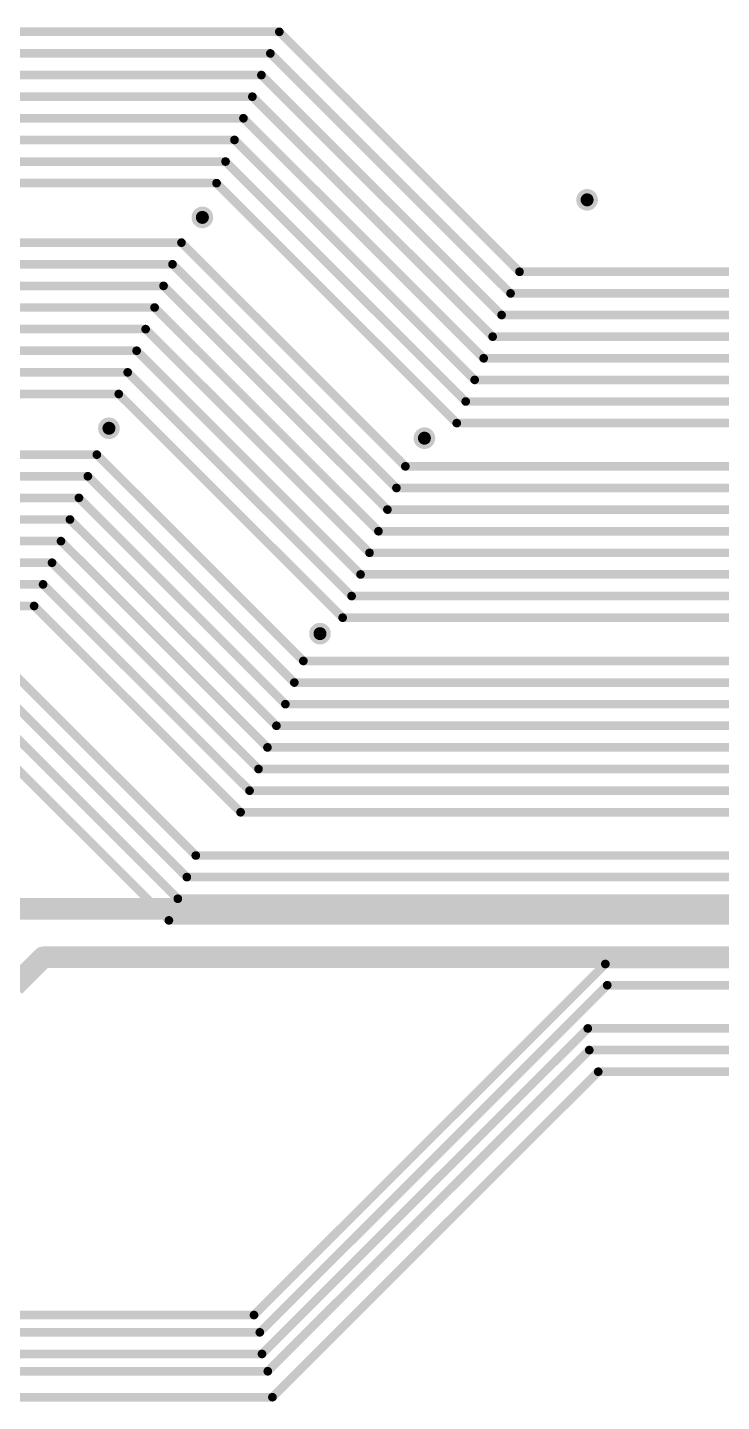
# Model space of a CAD drawing. Extents: x 244 to 457, y 184 to 319.
# Drawn here: x 369.75 to 385.78, y 235.1 to 266.88 of the extents above; entities that cross this region are included whole.
import ezdxf

# ---------------------------------------------------------------- set-up
doc = ezdxf.new("R2010")
doc.units = 0
for name, color, linetype in [('BOTTOMLAYER', 5, 'CONTINUOUS'), ('MULTILAYER', 9, 'CONTINUOUS'), ('TOPLAYER', 1, 'CONTINUOUS'), ('VIAHOLELAYER', 16, 'CONTINUOUS')]:
    doc.layers.add(name, color=color, linetype=linetype)

msp = doc.modelspace()

# ---------------------------------------------------------------- linework, layer by layer
at = {"layer": 'BOTTOMLAYER', "const_width": 0.25}
for points in [[(382.554, 262.892, 1), (382.804, 262.892, 1)], [(373.664, 262.486, 1), (373.914, 262.486, 1)], [(371.505, 257.609, 1), (371.755, 257.609, 1)], [(378.795, 257.38, 1), (379.045, 257.38, 1)], [(376.382, 252.859, 1), (376.632, 252.859, 1)], [(369.989, 245.374, 1), (370.239, 245.374, 1)], [(369.989, 245.374, 1), (370.239, 245.374, 1)]]:
    msp.add_lwpolyline(points, format="xyb", close=True, dxfattribs=at)
at = {"layer": 'BOTTOMLAYER', "const_width": 0.5}
for points in [[(369.135, 246.495), (388.43, 246.495)], [(369.446, 244.706), (370.114, 245.374)], [(370.114, 245.374), (389.011, 245.374)]]:
    msp.add_lwpolyline(points, dxfattribs=at)
at = {"layer": 'MULTILAYER', "const_width": 0.25}
for points in [[(382.554, 262.892, 1), (382.804, 262.892, 1)], [(373.664, 262.486, 1), (373.914, 262.486, 1)], [(371.505, 257.609, 1), (371.755, 257.609, 1)], [(378.795, 257.38, 1), (379.045, 257.38, 1)], [(376.382, 252.859, 1), (376.632, 252.859, 1)]]:
    msp.add_lwpolyline(points, format="xyb", close=True, dxfattribs=at)
at = {"layer": 'TOPLAYER', "const_width": 0.2}
for points in [[(355.069, 266.778), (375.567, 266.778)], [(375.567, 266.778), (381.117, 261.228)], [(355.276, 266.278), (375.36, 266.278)], [(375.36, 266.278), (380.91, 260.728)], [(355.483, 265.778), (375.153, 265.778)], [(375.153, 265.778), (380.703, 260.228)], [(355.69, 265.278), (374.945, 265.278)], [(374.945, 265.278), (380.496, 259.728)], [(355.897, 264.778), (374.738, 264.778)], [(374.738, 264.778), (380.289, 259.228)], [(356.105, 264.278), (374.531, 264.278)], [(374.531, 264.278), (380.081, 258.728)], [(356.312, 263.778), (374.324, 263.778)], [(374.324, 263.778), (379.874, 258.228)], [(356.519, 263.278), (374.117, 263.278)], [(374.117, 263.278), (379.667, 257.728)], [(357.253, 261.902), (373.306, 261.902)], [(373.306, 261.902), (378.48, 256.728)], [(357.46, 261.402), (373.099, 261.402)], [(373.099, 261.402), (378.273, 256.228)], [(381.117, 261.228), (409.044, 261.228)], [(357.668, 260.902), (372.892, 260.902)], [(372.892, 260.902), (378.065, 255.728)], [(380.91, 260.728), (409.044, 260.728)], [(357.875, 260.402), (372.685, 260.402)], [(372.685, 260.402), (377.858, 255.228)], [(380.703, 260.228), (409.044, 260.228)], [(358.082, 259.902), (372.478, 259.902)], [(372.478, 259.902), (377.651, 254.728)], [(380.496, 259.728), (409.044, 259.728)], [(358.289, 259.402), (372.271, 259.402)], [(372.271, 259.402), (377.444, 254.228)], [(380.289, 259.228), (409.044, 259.228)], [(358.496, 258.902), (372.064, 258.902)], [(372.064, 258.902), (377.237, 253.728)], [(380.081, 258.728), (409.044, 258.728)], [(358.703, 258.402), (371.857, 258.402)], [(371.857, 258.402), (377.03, 253.228)], [(379.874, 258.228), (409.044, 258.228)], [(379.667, 257.728), (409.044, 257.728)], [(359.72, 256.999), (371.35, 256.999)], [(371.35, 256.999), (376.122, 252.228)], [(378.48, 256.728), (409.044, 256.728)], [(359.927, 256.499), (371.143, 256.499)], [(371.143, 256.499), (375.914, 251.728)], [(378.273, 256.228), (409.044, 256.228)], [(360.134, 255.999), (370.936, 255.999)], [(370.936, 255.999), (375.707, 251.228)], [(378.065, 255.728), (409.044, 255.728)], [(360.342, 255.499), (370.729, 255.499)], [(370.729, 255.499), (375.5, 250.728)], [(377.858, 255.228), (409.044, 255.228)], [(360.549, 254.999), (370.522, 254.999)], [(370.522, 254.999), (375.293, 250.228)], [(360.756, 254.499), (370.315, 254.499)], [(370.315, 254.499), (375.086, 249.728)], [(377.651, 254.728), (409.044, 254.728)], [(377.444, 254.228), (409.044, 254.228)], [(360.963, 253.999), (370.108, 253.999)], [(370.108, 253.999), (374.879, 249.228)], [(361.17, 253.499), (369.901, 253.499)], [(369.901, 253.499), (374.672, 248.728)], [(377.237, 253.728), (409.044, 253.728)], [(377.03, 253.228), (409.044, 253.228)], [(369.115, 252.25), (373.637, 247.728)], [(376.122, 252.228), (409.044, 252.228)], [(368.908, 251.75), (373.43, 247.228)], [(375.914, 251.728), (409.044, 251.728)], [(368.701, 251.25), (373.222, 246.728)], [(375.707, 251.228), (409.044, 251.228)], [(368.494, 250.75), (373.015, 246.228)], [(375.5, 250.728), (409.044, 250.728)], [(375.293, 250.228), (409.044, 250.228)], [(375.086, 249.728), (409.044, 249.728)], [(374.879, 249.228), (409.044, 249.228)], [(374.672, 248.728), (409.044, 248.728)], [(373.637, 247.728), (409.044, 247.728)], [(373.43, 247.228), (409.044, 247.228)], [(373.222, 246.728), (409.044, 246.728)], [(373.015, 246.228), (409.044, 246.228)], [(374.982, 237.1), (383.101, 245.219)], [(383.101, 245.219), (413.24, 245.219)], [(375.116, 236.7), (383.144, 244.728)], [(383.144, 244.728), (409.044, 244.728)], [(375.167, 236.2), (382.695, 243.728)], [(382.695, 243.728), (409.044, 243.728)], [(375.301, 235.8), (382.729, 243.228)], [(382.729, 243.228), (409.044, 243.228)], [(375.408, 235.2), (382.936, 242.728)], [(382.936, 242.728), (409.044, 242.728)], [(328.283, 237.1), (374.982, 237.1)], [(328.023, 236.7), (375.116, 236.7)], [(327.837, 236.2), (375.167, 236.2)], [(327.526, 235.8), (375.301, 235.8)], [(343.156, 235.2), (375.408, 235.2)]]:
    msp.add_lwpolyline(points, dxfattribs=at)
at = {"layer": 'TOPLAYER'}
for points, const_width in [([(375.517, 266.778, 1), (375.617, 266.778, 1)], 0.1), ([(375.517, 266.778, 1), (375.617, 266.778, 1)], 0.1), ([(375.31, 266.278, 1), (375.41, 266.278, 1)], 0.1), ([(375.31, 266.278, 1), (375.41, 266.278, 1)], 0.1), ([(375.103, 265.778, 1), (375.203, 265.778, 1)], 0.1), ([(375.103, 265.778, 1), (375.203, 265.778, 1)], 0.1), ([(374.895, 265.278, 1), (374.995, 265.278, 1)], 0.1), ([(374.895, 265.278, 1), (374.995, 265.278, 1)], 0.1), ([(374.688, 264.778, 1), (374.788, 264.778, 1)], 0.1), ([(374.688, 264.778, 1), (374.788, 264.778, 1)], 0.1), ([(374.481, 264.278, 1), (374.581, 264.278, 1)], 0.1), ([(374.481, 264.278, 1), (374.581, 264.278, 1)], 0.1), ([(374.274, 263.778, 1), (374.374, 263.778, 1)], 0.1), ([(374.274, 263.778, 1), (374.374, 263.778, 1)], 0.1), ([(374.067, 263.278, 1), (374.167, 263.278, 1)], 0.1), ([(374.067, 263.278, 1), (374.167, 263.278, 1)], 0.1), ([(382.554, 262.892, 1), (382.804, 262.892, 1)], 0.25), ([(373.664, 262.486, 1), (373.914, 262.486, 1)], 0.25), ([(373.256, 261.902, 1), (373.356, 261.902, 1)], 0.1), ([(373.256, 261.902, 1), (373.356, 261.902, 1)], 0.1), ([(373.049, 261.402, 1), (373.149, 261.402, 1)], 0.1), ([(373.049, 261.402, 1), (373.149, 261.402, 1)], 0.1), ([(381.067, 261.228, 1), (381.167, 261.228, 1)], 0.1), ([(381.067, 261.228, 1), (381.167, 261.228, 1)], 0.1), ([(372.842, 260.902, 1), (372.942, 260.902, 1)], 0.1), ([(372.842, 260.902, 1), (372.942, 260.902, 1)], 0.1), ([(380.86, 260.728, 1), (380.96, 260.728, 1)], 0.1), ([(380.86, 260.728, 1), (380.96, 260.728, 1)], 0.1), ([(372.635, 260.402, 1), (372.735, 260.402, 1)], 0.1), ([(372.635, 260.402, 1), (372.735, 260.402, 1)], 0.1), ([(380.653, 260.228, 1), (380.753, 260.228, 1)], 0.1), ([(380.653, 260.228, 1), (380.753, 260.228, 1)], 0.1), ([(372.428, 259.902, 1), (372.528, 259.902, 1)], 0.1), ([(372.428, 259.902, 1), (372.528, 259.902, 1)], 0.1), ([(380.446, 259.728, 1), (380.546, 259.728, 1)], 0.1), ([(380.446, 259.728, 1), (380.546, 259.728, 1)], 0.1), ([(372.221, 259.402, 1), (372.321, 259.402, 1)], 0.1), ([(372.221, 259.402, 1), (372.321, 259.402, 1)], 0.1), ([(380.239, 259.228, 1), (380.339, 259.228, 1)], 0.1), ([(380.239, 259.228, 1), (380.339, 259.228, 1)], 0.1), ([(372.014, 258.902, 1), (372.114, 258.902, 1)], 0.1), ([(372.014, 258.902, 1), (372.114, 258.902, 1)], 0.1), ([(380.031, 258.728, 1), (380.131, 258.728, 1)], 0.1), ([(380.031, 258.728, 1), (380.131, 258.728, 1)], 0.1), ([(371.807, 258.402, 1), (371.907, 258.402, 1)], 0.1), ([(371.807, 258.402, 1), (371.907, 258.402, 1)], 0.1), ([(379.824, 258.228, 1), (379.924, 258.228, 1)], 0.1), ([(379.824, 258.228, 1), (379.924, 258.228, 1)], 0.1), ([(371.505, 257.609, 1), (371.755, 257.609, 1)], 0.25), ([(379.617, 257.728, 1), (379.717, 257.728, 1)], 0.1), ([(379.617, 257.728, 1), (379.717, 257.728, 1)], 0.1), ([(378.795, 257.38, 1), (379.045, 257.38, 1)], 0.25), ([(371.3, 256.999, 1), (371.4, 256.999, 1)], 0.1), ([(371.3, 256.999, 1), (371.4, 256.999, 1)], 0.1), ([(378.43, 256.728, 1), (378.53, 256.728, 1)], 0.1), ([(378.43, 256.728, 1), (378.53, 256.728, 1)], 0.1), ([(371.093, 256.499, 1), (371.193, 256.499, 1)], 0.1), ([(371.093, 256.499, 1), (371.193, 256.499, 1)], 0.1), ([(378.223, 256.228, 1), (378.323, 256.228, 1)], 0.1), ([(378.223, 256.228, 1), (378.323, 256.228, 1)], 0.1), ([(370.886, 255.999, 1), (370.986, 255.999, 1)], 0.1), ([(370.886, 255.999, 1), (370.986, 255.999, 1)], 0.1), ([(378.015, 255.728, 1), (378.115, 255.728, 1)], 0.1), ([(378.015, 255.728, 1), (378.115, 255.728, 1)], 0.1), ([(370.679, 255.499, 1), (370.779, 255.499, 1)], 0.1), ([(370.679, 255.499, 1), (370.779, 255.499, 1)], 0.1), ([(377.808, 255.228, 1), (377.908, 255.228, 1)], 0.1), ([(377.808, 255.228, 1), (377.908, 255.228, 1)], 0.1), ([(370.472, 254.999, 1), (370.572, 254.999, 1)], 0.1), ([(370.472, 254.999, 1), (370.572, 254.999, 1)], 0.1), ([(370.265, 254.499, 1), (370.365, 254.499, 1)], 0.1), ([(370.265, 254.499, 1), (370.365, 254.499, 1)], 0.1), ([(377.601, 254.728, 1), (377.701, 254.728, 1)], 0.1), ([(377.601, 254.728, 1), (377.701, 254.728, 1)], 0.1), ([(377.394, 254.228, 1), (377.494, 254.228, 1)], 0.1), ([(377.394, 254.228, 1), (377.494, 254.228, 1)], 0.1), ([(370.058, 253.999, 1), (370.158, 253.999, 1)], 0.1), ([(370.058, 253.999, 1), (370.158, 253.999, 1)], 0.1), ([(369.851, 253.499, 1), (369.951, 253.499, 1)], 0.1), ([(369.851, 253.499, 1), (369.951, 253.499, 1)], 0.1), ([(377.187, 253.728, 1), (377.287, 253.728, 1)], 0.1), ([(377.187, 253.728, 1), (377.287, 253.728, 1)], 0.1), ([(376.98, 253.228, 1), (377.08, 253.228, 1)], 0.1), ([(376.98, 253.228, 1), (377.08, 253.228, 1)], 0.1), ([(376.382, 252.859, 1), (376.632, 252.859, 1)], 0.25), ([(376.072, 252.228, 1), (376.172, 252.228, 1)], 0.1), ([(376.072, 252.228, 1), (376.172, 252.228, 1)], 0.1), ([(375.864, 251.728, 1), (375.964, 251.728, 1)], 0.1), ([(375.864, 251.728, 1), (375.964, 251.728, 1)], 0.1), ([(375.657, 251.228, 1), (375.757, 251.228, 1)], 0.1), ([(375.657, 251.228, 1), (375.757, 251.228, 1)], 0.1), ([(375.45, 250.728, 1), (375.55, 250.728, 1)], 0.1), ([(375.45, 250.728, 1), (375.55, 250.728, 1)], 0.1), ([(375.243, 250.228, 1), (375.343, 250.228, 1)], 0.1), ([(375.243, 250.228, 1), (375.343, 250.228, 1)], 0.1), ([(375.036, 249.728, 1), (375.136, 249.728, 1)], 0.1), ([(375.036, 249.728, 1), (375.136, 249.728, 1)], 0.1), ([(374.829, 249.228, 1), (374.929, 249.228, 1)], 0.1), ([(374.829, 249.228, 1), (374.929, 249.228, 1)], 0.1), ([(374.622, 248.728, 1), (374.722, 248.728, 1)], 0.1), ([(374.622, 248.728, 1), (374.722, 248.728, 1)], 0.1), ([(373.587, 247.728, 1), (373.687, 247.728, 1)], 0.1), ([(373.587, 247.728, 1), (373.687, 247.728, 1)], 0.1), ([(373.38, 247.228, 1), (373.48, 247.228, 1)], 0.1), ([(373.38, 247.228, 1), (373.48, 247.228, 1)], 0.1), ([(373.172, 246.728, 1), (373.272, 246.728, 1)], 0.1), ([(373.172, 246.728, 1), (373.272, 246.728, 1)], 0.1), ([(372.965, 246.228, 1), (373.065, 246.228, 1)], 0.1), ([(372.965, 246.228, 1), (373.065, 246.228, 1)], 0.1), ([(383.051, 245.219, 1), (383.151, 245.219, 1)], 0.1), ([(383.051, 245.219, 1), (383.151, 245.219, 1)], 0.1), ([(383.094, 244.728, 1), (383.194, 244.728, 1)], 0.1), ([(383.094, 244.728, 1), (383.194, 244.728, 1)], 0.1), ([(382.645, 243.728, 1), (382.745, 243.728, 1)], 0.1), ([(382.645, 243.728, 1), (382.745, 243.728, 1)], 0.1), ([(382.679, 243.228, 1), (382.779, 243.228, 1)], 0.1), ([(382.679, 243.228, 1), (382.779, 243.228, 1)], 0.1), ([(382.886, 242.728, 1), (382.986, 242.728, 1)], 0.1), ([(382.886, 242.728, 1), (382.986, 242.728, 1)], 0.1), ([(374.932, 237.1, 1), (375.032, 237.1, 1)], 0.1), ([(374.932, 237.1, 1), (375.032, 237.1, 1)], 0.1), ([(375.066, 236.7, 1), (375.166, 236.7, 1)], 0.1), ([(375.066, 236.7, 1), (375.166, 236.7, 1)], 0.1), ([(375.117, 236.2, 1), (375.217, 236.2, 1)], 0.1), ([(375.117, 236.2, 1), (375.217, 236.2, 1)], 0.1), ([(375.251, 235.8, 1), (375.351, 235.8, 1)], 0.1), ([(375.251, 235.8, 1), (375.351, 235.8, 1)], 0.1), ([(375.358, 235.2, 1), (375.458, 235.2, 1)], 0.1), ([(375.358, 235.2, 1), (375.458, 235.2, 1)], 0.1)]:
    msp.add_lwpolyline(points, format="xyb", close=True, dxfattribs=dict(at, const_width=const_width))
at = {"layer": 'VIAHOLELAYER', "const_width": 0.15}
for points in [[(382.604, 262.892, 1), (382.754, 262.892, 1)], [(373.714, 262.486, 1), (373.864, 262.486, 1)], [(371.555, 257.609, 1), (371.705, 257.609, 1)], [(378.845, 257.38, 1), (378.995, 257.38, 1)], [(376.432, 252.859, 1), (376.582, 252.859, 1)]]:
    msp.add_lwpolyline(points, format="xyb", close=True, dxfattribs=at)

doc.saveas('drawing.dxf')
